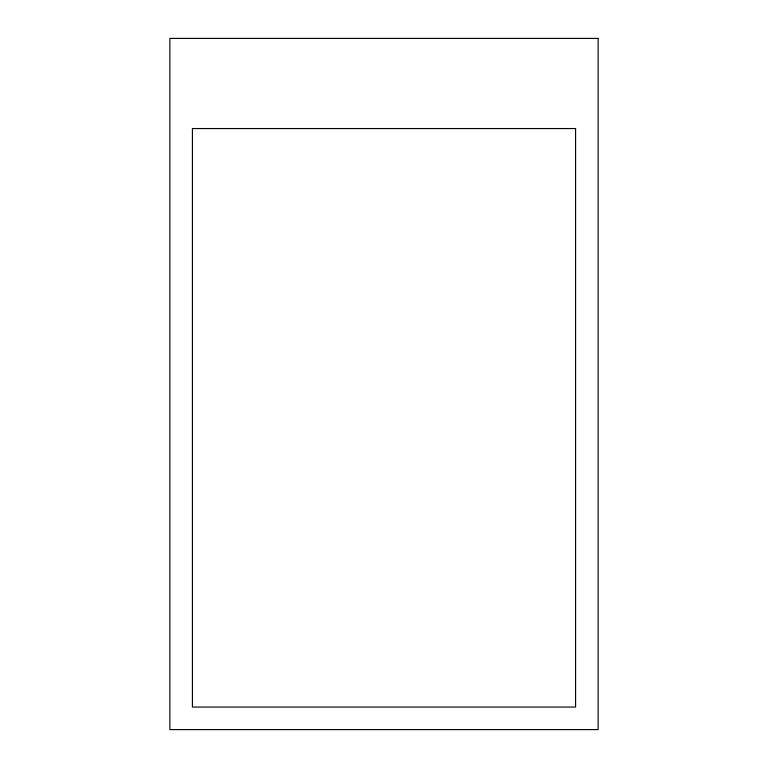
<?xml version="1.0" encoding="UTF-8"?>
<svg xmlns="http://www.w3.org/2000/svg" width="768" height="768" viewBox="0 0 768 768"><rect width="100%" height="100%" fill="white"/><g stroke="black" fill="none" stroke-linecap="round" stroke-linejoin="round"><path stroke-width="1.15" d="M598.118 38.4L169.882 38.4L169.882 729.6L598.118 729.6L598.118 38.4M575.587 128.554L192.413 128.554L192.413 707.059L575.587 707.059L575.587 128.554"/></g></svg>
